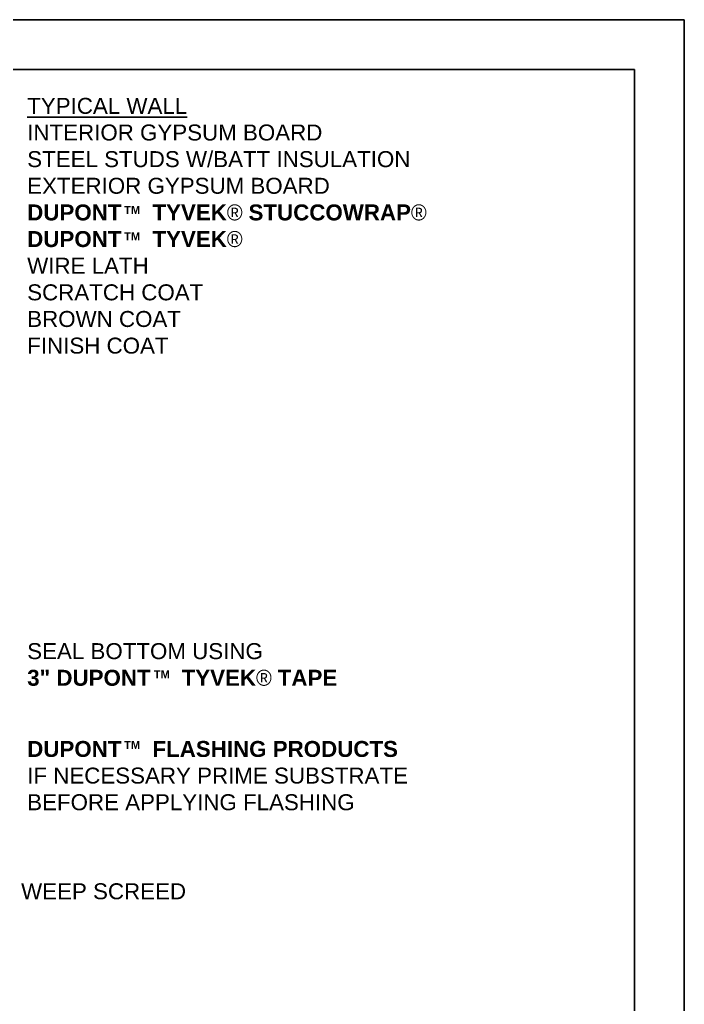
# Model space of a CAD drawing. Extents: x -129 to 51, y 0 to 100.
# Drawn here: x 31.04 to 51, y 36.43 to 66 of the extents above; entities that cross this region are included whole.
import ezdxf

# ---------------------------------------------------------------- set-up
doc = ezdxf.new("R2010")
doc.units = 0
doc.header["$LTSCALE"] = 1.5
doc.header["$MEASUREMENT"] = 0
doc.layers.get('DEFPOINTS').update_dxf_attribs({"linetype": 'CONTINUOUS'})
doc.layers.add('TEXT', color=7, linetype='CONTINUOUS')
doc.layers.add('W', color=7, linetype='CONTINUOUS')
doc.styles.add('DETAILS', font='sanss___.ttf', dxfattribs={"height": 1})

msp = doc.modelspace()

# ---------------------------------------------------------------- linework, layer by layer
at = {"layer": 'DEFPOINTS'}
for p, q in [((0, 66), (51, 66)), ((51, 66), (51, 0))]:
    msp.add_line(p, q, dxfattribs=at)
at = {"layer": 'W'}
msp.add_lwpolyline([(1.5, 64.5), (49.5, 64.5), (49.5, 1.5), (1.5, 1.5)], close=True, dxfattribs=at)

# ---------------------------------------------------------------- texts
at = {"layer": 'TEXT', "char_height": 0.48, "attachment_point": 1, "style": 'DETAILS'}
for s, insert, width in [('{\\fArial|b0|i0|c0|p34;\\LTYPICAL WALL\\P}INTERIOR GYPSUM BOARD\\PSTEEL STUDS W/BATT INSULATION\\PEXTERIOR GYPSUM BOARD\\P{\\fSansSerif|b1|i0|c2|p2;DUPONT     TYVEK\\fSymbol|b0|i0|c2|p18;â \\fSansSerif|b1|i0|c2|p2;STUCCOWRAP\\fSymbol|b0|i0|c2|p18;â}\\P{\\fSansSerif|b1|i0|c2|p2;DUPONT     TYVEK\\fSymbol|b0|i0|c2|p18;â }\\PWIRE LATH\\PSCRATCH COAT\\PBROWN COAT\\PFINISH COAT', (31.261, 63.652), 17.31972), ('SEAL BOTTOM USING \\P{\\fSansSerif|b1|i0|c2|p2;3" DUPONT     TYVEK\\fSymbol|b0|i0|c2|p18;â \\fSansSerif|b1|i0|c2|p2;TAPE}', (31.261, 47.274), 10.15656), ('{\\fArial|b1|i0|c0|p34;DUPONT     FLASHING PRODUCTS\\fSymbol|b0|i0|c2|p18; \\fSansSerif|b1|i0|c2|p2;\\P}IF NECESSARY PRIME SUBSTRATE BEFORE APPLYING FLASHING', (31.261, 44.336), 13.92085), ('WEEP SCREED', (31.078, 40.061), 17.31972)]:
    msp.add_mtext(s, dxfattribs=dict(at, insert=insert, width=width))
at = {"layer": 'TEXT', "char_height": 0.24, "attachment_point": 4, "style": 'DETAILS'}
for insert in [(34.172, 60.285), (34.172, 59.491), (35.063, 46.337), (34.172, 44.218)]:
    msp.add_mtext('{\\fSansSerif|b1|i0|c2|p2;TM}', dxfattribs=dict(at, insert=insert))

doc.saveas('drawing.dxf')
